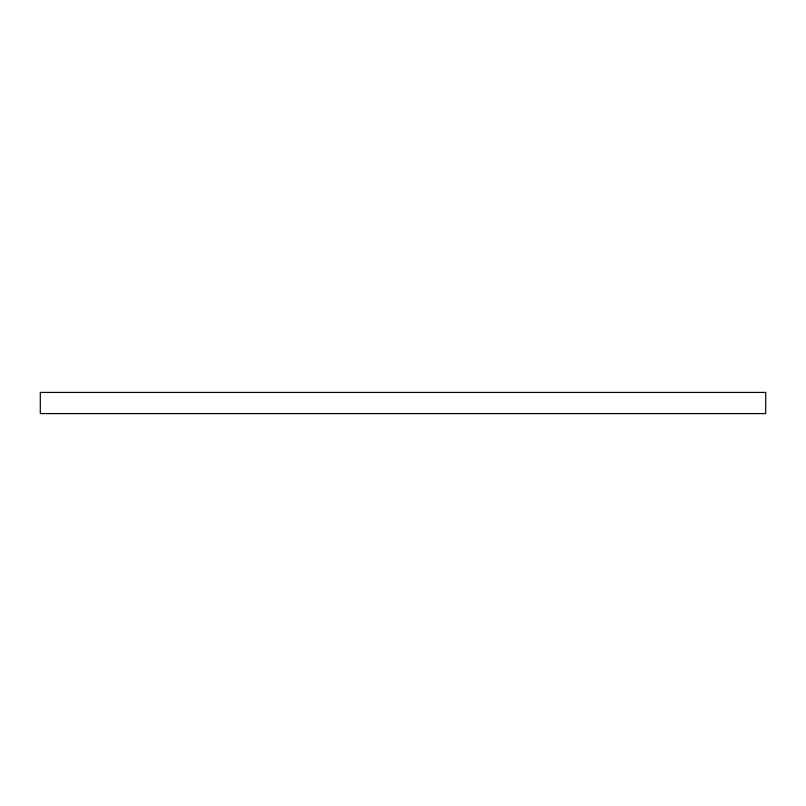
<?xml version="1.0" encoding="UTF-8"?>
<svg xmlns="http://www.w3.org/2000/svg" width="806" height="806" viewBox="0 0 806 806"><rect width="100%" height="100%" fill="white"/><g stroke="black" fill="none" stroke-linecap="round" stroke-linejoin="round"><path stroke-width="1.21" d="M765.7 392.421L40.3 392.421L40.3 413.579L765.7 413.579L765.7 392.421"/></g></svg>
